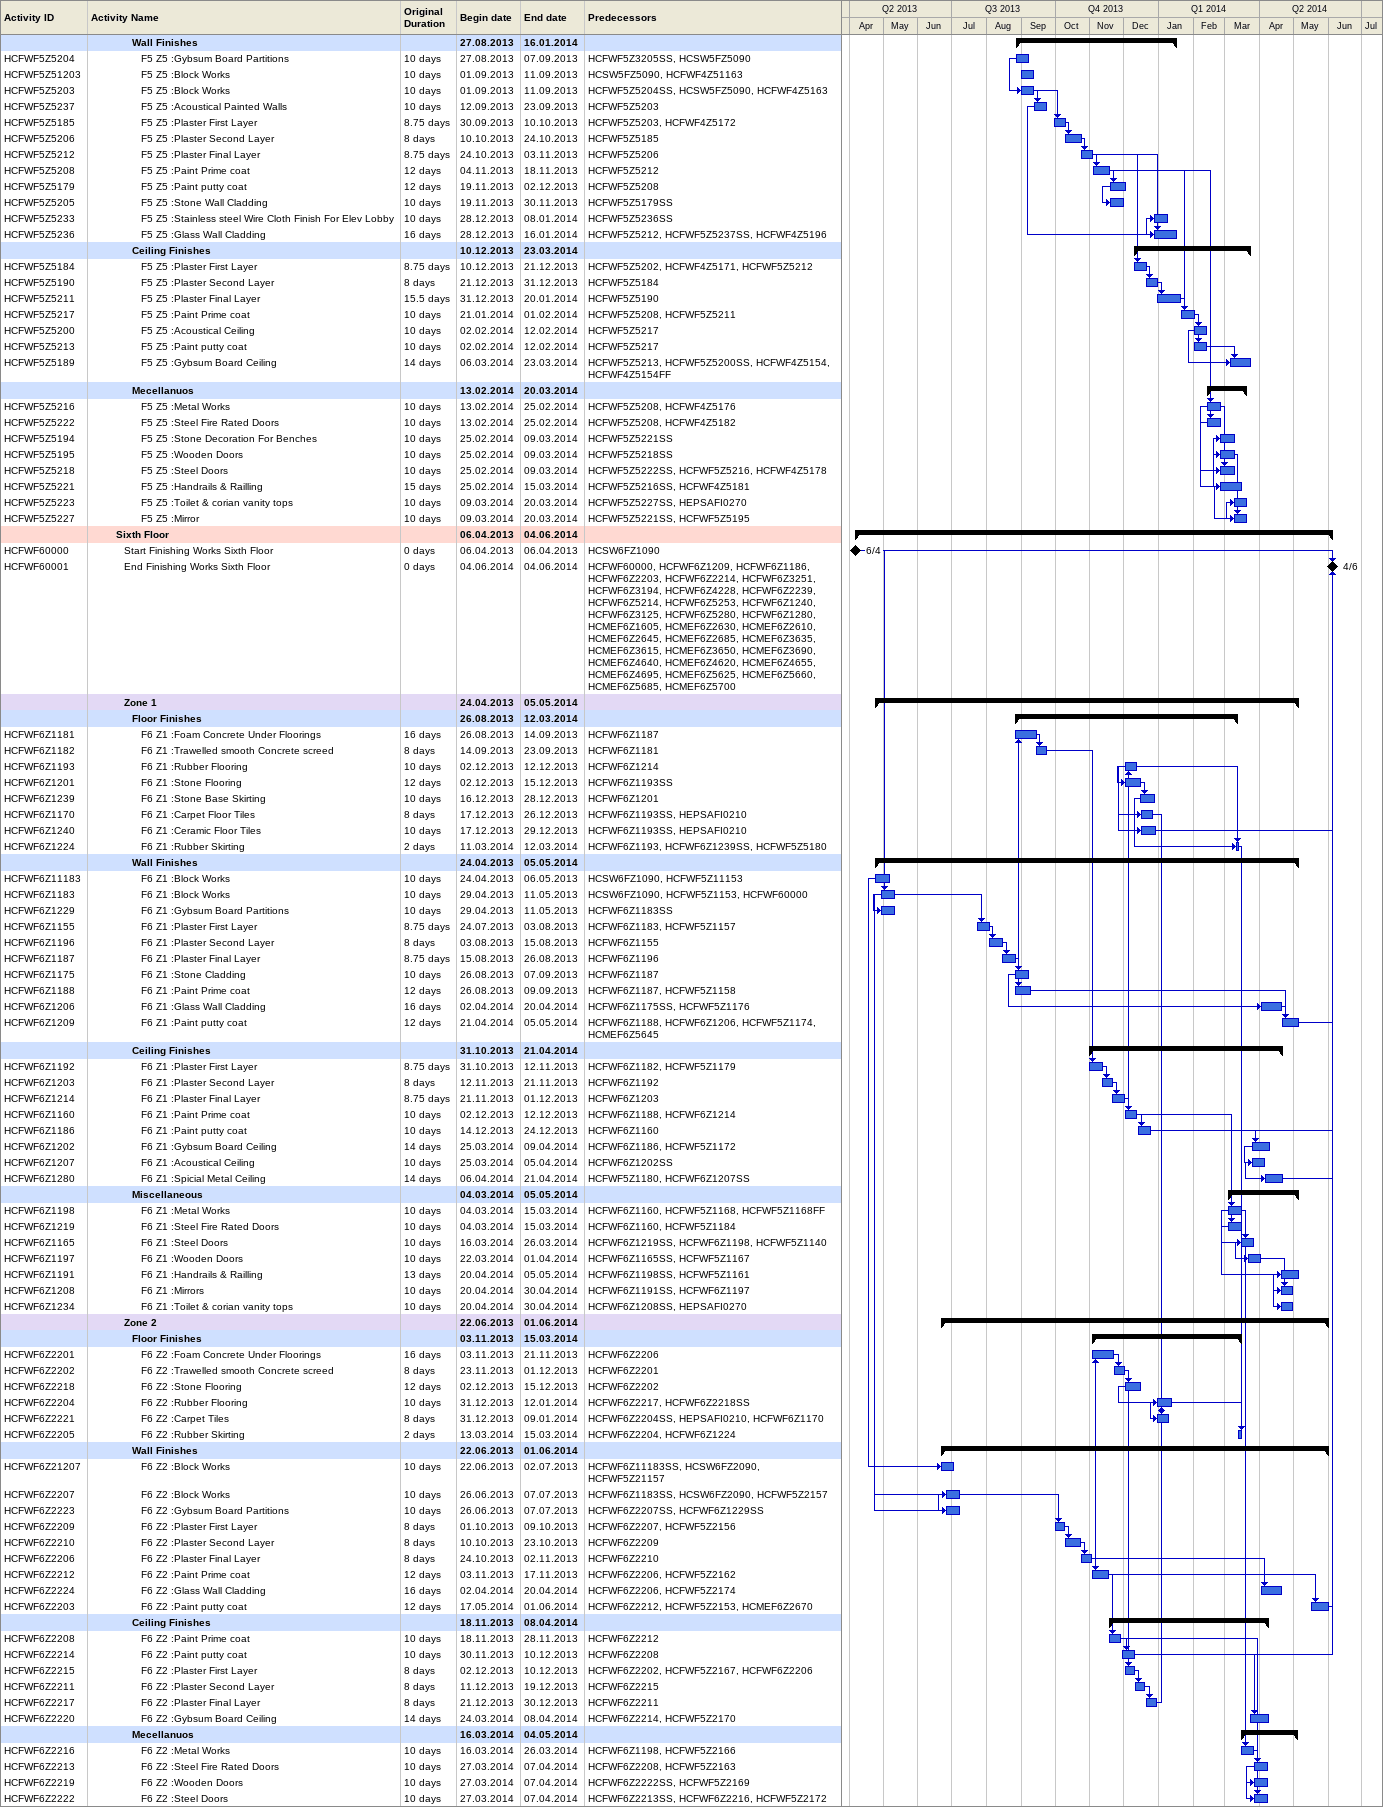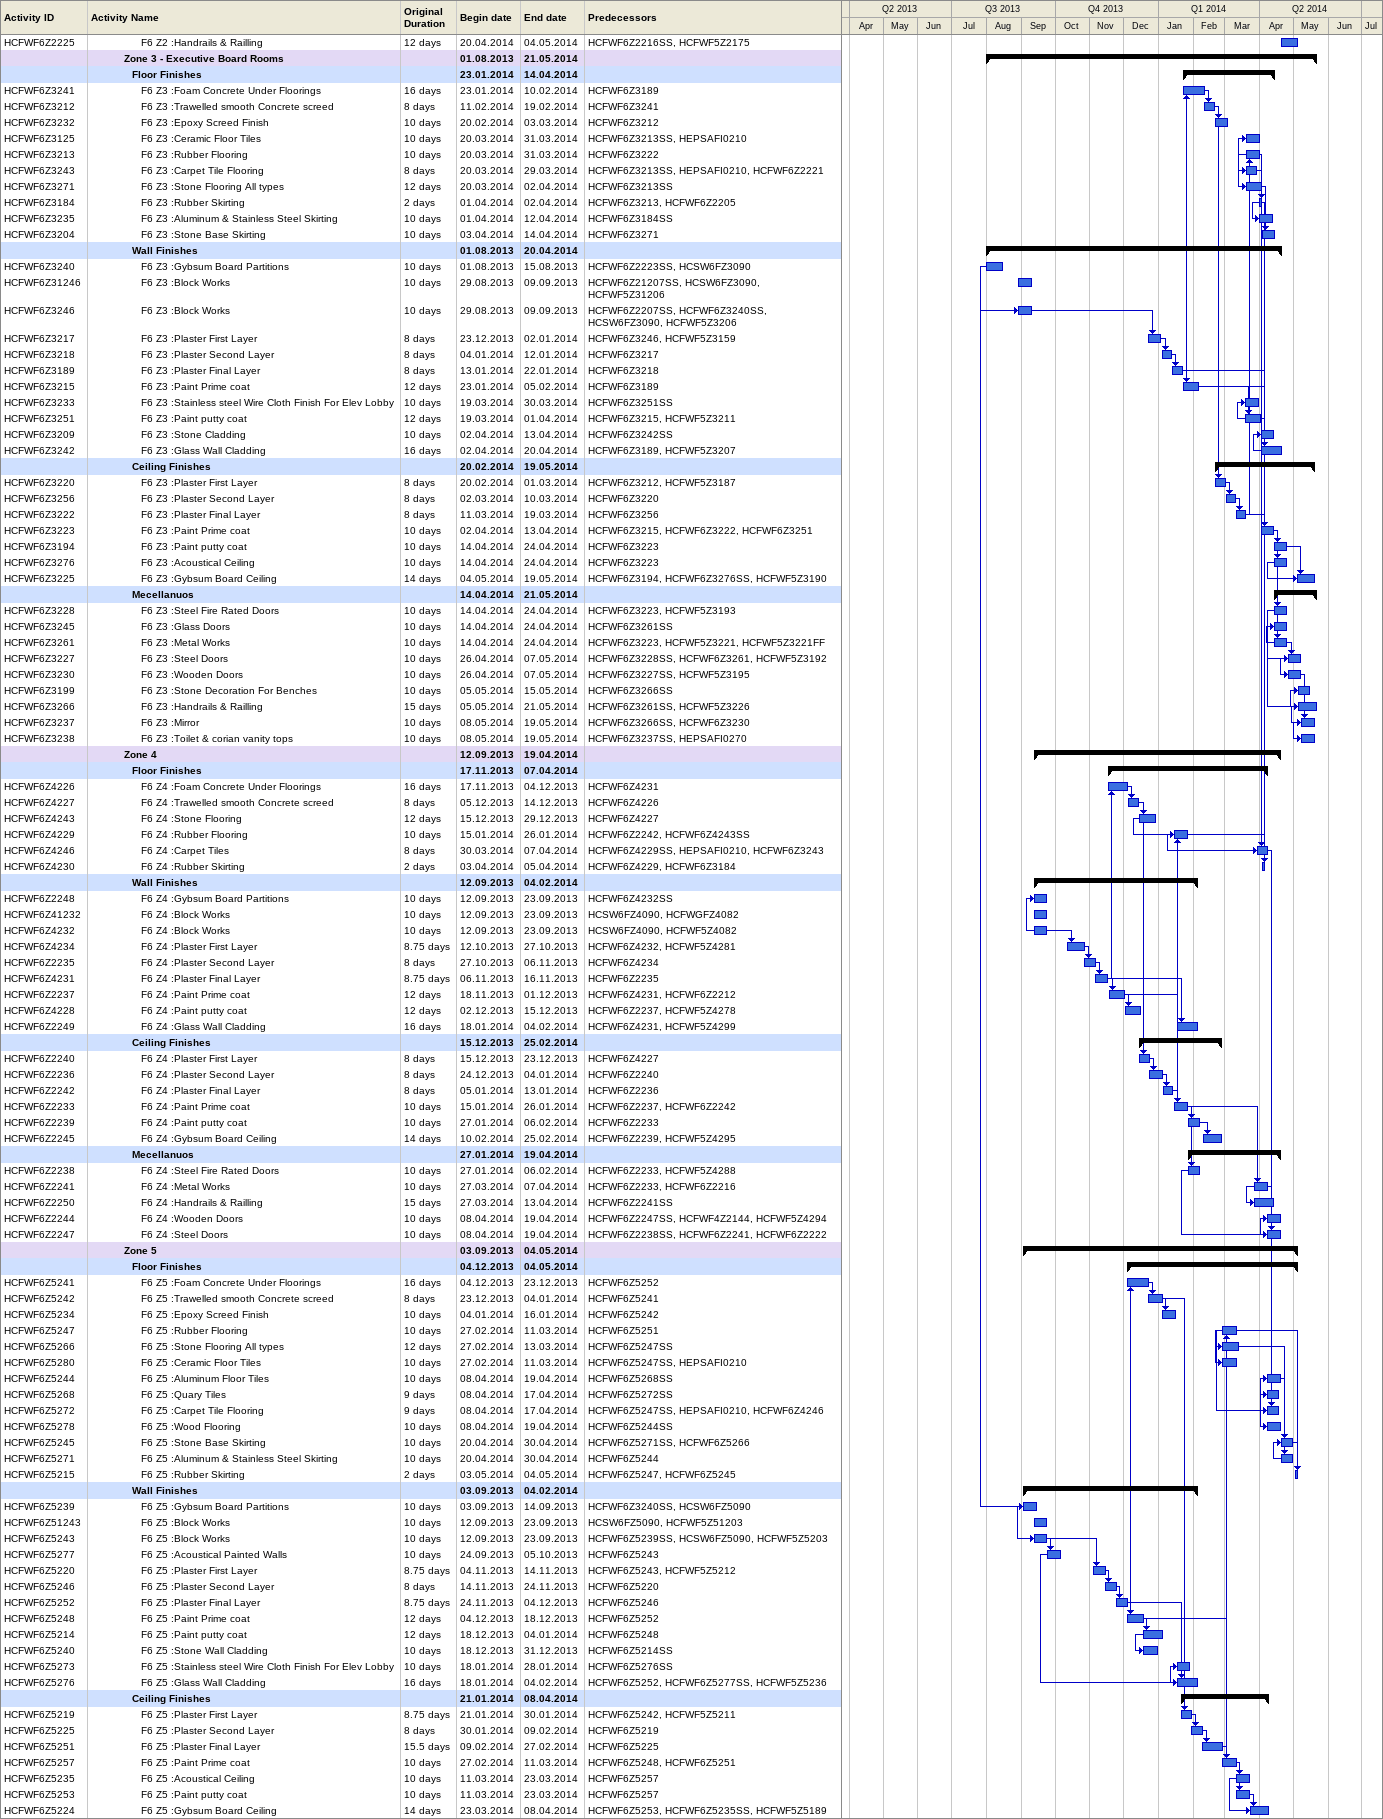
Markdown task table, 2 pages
| ID | Level | Task | Original duration | Start | Finish | Predecessors |
|---|---|---|---|---|---|---|
|  | 6 | **Wall Finishes** |  | 2013-08-27 | 2014-01-16 |  |
| HCFWF5Z5204 | 7 | F5 Z5 :Gybsum Board Partitions | 10d | 2013-08-27 | 2013-09-07 | HCFWF5Z3205SS, HCSW5FZ5090 |
| HCFWF5Z51203 | 7 | F5 Z5 :Block Works | 10d | 2013-09-01 | 2013-09-11 | HCSW5FZ5090, HCFWF4Z51163 |
| HCFWF5Z5203 | 7 | F5 Z5 :Block Works | 10d | 2013-09-01 | 2013-09-11 | HCFWF5Z5204SS, HCSW5FZ5090, HCFWF4Z5163 |
| HCFWF5Z5237 | 7 | F5 Z5 :Acoustical Painted Walls | 10d | 2013-09-12 | 2013-09-23 | HCFWF5Z5203 |
| HCFWF5Z5185 | 7 | F5 Z5 :Plaster First Layer | 8.75d | 2013-09-30 | 2013-10-10 | HCFWF5Z5203, HCFWF4Z5172 |
| HCFWF5Z5206 | 7 | F5 Z5 :Plaster Second Layer | 8d | 2013-10-10 | 2013-10-24 | HCFWF5Z5185 |
| HCFWF5Z5212 | 7 | F5 Z5 :Plaster Final Layer | 8.75d | 2013-10-24 | 2013-11-03 | HCFWF5Z5206 |
| HCFWF5Z5208 | 7 | F5 Z5 :Paint Prime coat | 12d | 2013-11-04 | 2013-11-18 | HCFWF5Z5212 |
| HCFWF5Z5179 | 7 | F5 Z5 :Paint putty coat | 12d | 2013-11-19 | 2013-12-02 | HCFWF5Z5208 |
| HCFWF5Z5205 | 7 | F5 Z5 :Stone Wall Cladding | 10d | 2013-11-19 | 2013-11-30 | HCFWF5Z5179SS |
| HCFWF5Z5233 | 7 | F5 Z5 :Stainless steel Wire Cloth Finish For Elev Lobby | 10d | 2013-12-28 | 2014-01-08 | HCFWF5Z5236SS |
| HCFWF5Z5236 | 7 | F5 Z5 :Glass Wall Cladding | 16d | 2013-12-28 | 2014-01-16 | HCFWF5Z5212, HCFWF5Z5237SS, HCFWF4Z5196 |
|  | 6 | **Ceiling Finishes** |  | 2013-12-10 | 2014-03-23 |  |
| HCFWF5Z5184 | 7 | F5 Z5 :Plaster First Layer | 8.75d | 2013-12-10 | 2013-12-21 | HCFWF5Z5202, HCFWF4Z5171, HCFWF5Z5212 |
| HCFWF5Z5190 | 7 | F5 Z5 :Plaster Second Layer | 8d | 2013-12-21 | 2013-12-31 | HCFWF5Z5184 |
| HCFWF5Z5211 | 7 | F5 Z5 :Plaster Final Layer | 15.5d | 2013-12-31 | 2014-01-20 | HCFWF5Z5190 |
| HCFWF5Z5217 | 7 | F5 Z5 :Paint Prime coat | 10d | 2014-01-21 | 2014-02-01 | HCFWF5Z5208, HCFWF5Z5211 |
| HCFWF5Z5200 | 7 | F5 Z5 :Acoustical Ceiling | 10d | 2014-02-02 | 2014-02-12 | HCFWF5Z5217 |
| HCFWF5Z5213 | 7 | F5 Z5 :Paint putty coat | 10d | 2014-02-02 | 2014-02-12 | HCFWF5Z5217 |
| HCFWF5Z5189 | 7 | F5 Z5 :Gybsum Board Ceiling | 14d | 2014-03-06 | 2014-03-23 | HCFWF5Z5213, HCFWF5Z5200SS, HCFWF4Z5154, HCFWF4Z5154FF |
|  | 6 | **Mecellanuos** |  | 2014-02-13 | 2014-03-20 |  |
| HCFWF5Z5216 | 7 | F5 Z5 :Metal Works | 10d | 2014-02-13 | 2014-02-25 | HCFWF5Z5208, HCFWF4Z5176 |
| HCFWF5Z5222 | 7 | F5 Z5 :Steel Fire Rated Doors | 10d | 2014-02-13 | 2014-02-25 | HCFWF5Z5208, HCFWF4Z5182 |
| HCFWF5Z5194 | 7 | F5 Z5 :Stone Decoration For Benches | 10d | 2014-02-25 | 2014-03-09 | HCFWF5Z5221SS |
| HCFWF5Z5195 | 7 | F5 Z5 :Wooden Doors | 10d | 2014-02-25 | 2014-03-09 | HCFWF5Z5218SS |
| HCFWF5Z5218 | 7 | F5 Z5 :Steel Doors | 10d | 2014-02-25 | 2014-03-09 | HCFWF5Z5222SS, HCFWF5Z5216, HCFWF4Z5178 |
| HCFWF5Z5221 | 7 | F5 Z5 :Handrails & Railling | 15d | 2014-02-25 | 2014-03-15 | HCFWF5Z5216SS, HCFWF4Z5181 |
| HCFWF5Z5223 | 7 | F5 Z5 :Toilet & corian vanity tops | 10d | 2014-03-09 | 2014-03-20 | HCFWF5Z5227SS, HEPSAFI0270 |
| HCFWF5Z5227 | 7 | F5 Z5 :Mirror | 10d | 2014-03-09 | 2014-03-20 | HCFWF5Z5221SS, HCFWF5Z5195 |
|  | 4 | **Sixth Floor** |  | 2013-04-06 | 2014-06-04 |  |
| HCFWF60000 | 5 | Start Finishing Works Sixth Floor | 0d | 2013-04-06 | 2013-04-06 | HCSW6FZ1090 |
| HCFWF60001 | 5 | End Finishing Works Sixth Floor | 0d | 2014-06-04 | 2014-06-04 | HCFWF60000, HCFWF6Z1209, HCFWF6Z1186, HCFWF6Z2203, HCFWF6Z2214, HCFWF6Z3251, HCFWF6Z3194, HCFWF6Z4228, HCFWF6Z2239, HCFWF6Z5214, HCFWF6Z5253, HCFWF6Z1240, HCFWF6Z3125, HCFWF6Z5280, HCFWF6Z1280, HCMEF6Z1605, HCMEF6Z2630, HCMEF6Z2610, HCMEF6Z2645, HCMEF6Z2685, HCMEF6Z3635, HCMEF6Z3615, HCMEF6Z3650, HCMEF6Z3690, HCMEF6Z4640, HCMEF6Z4620, HCMEF6Z4655, HCMEF6Z4695, HCMEF6Z5625, HCMEF6Z5660, HCMEF6Z5685, HCMEF6Z5700 |
|  | 5 | **Zone 1** |  | 2013-04-24 | 2014-05-05 |  |
|  | 6 | **Floor Finishes** |  | 2013-08-26 | 2014-03-12 |  |
| HCFWF6Z1181 | 7 | F6 Z1 :Foam Concrete Under Floorings | 16d | 2013-08-26 | 2013-09-14 | HCFWF6Z1187 |
| HCFWF6Z1182 | 7 | F6 Z1 :Trawelled smooth Concrete screed | 8d | 2013-09-14 | 2013-09-23 | HCFWF6Z1181 |
| HCFWF6Z1193 | 7 | F6 Z1 :Rubber Flooring | 10d | 2013-12-02 | 2013-12-12 | HCFWF6Z1214 |
| HCFWF6Z1201 | 7 | F6 Z1 :Stone Flooring | 12d | 2013-12-02 | 2013-12-15 | HCFWF6Z1193SS |
| HCFWF6Z1239 | 7 | F6 Z1 :Stone Base Skirting | 10d | 2013-12-16 | 2013-12-28 | HCFWF6Z1201 |
| HCFWF6Z1170 | 7 | F6 Z1 :Carpet Floor Tiles | 8d | 2013-12-17 | 2013-12-26 | HCFWF6Z1193SS, HEPSAFI0210 |
| HCFWF6Z1240 | 7 | F6 Z1 :Ceramic Floor Tiles | 10d | 2013-12-17 | 2013-12-29 | HCFWF6Z1193SS, HEPSAFI0210 |
| HCFWF6Z1224 | 7 | F6 Z1 :Rubber Skirting | 2d | 2014-03-11 | 2014-03-12 | HCFWF6Z1193, HCFWF6Z1239SS, HCFWF5Z5180 |
|  | 6 | **Wall Finishes** |  | 2013-04-24 | 2014-05-05 |  |
| HCFWF6Z11183 | 7 | F6 Z1 :Block Works | 10d | 2013-04-24 | 2013-05-06 | HCSW6FZ1090, HCFWF5Z11153 |
| HCFWF6Z1183 | 7 | F6 Z1 :Block Works | 10d | 2013-04-29 | 2013-05-11 | HCSW6FZ1090, HCFWF5Z1153, HCFWF60000 |
| HCFWF6Z1229 | 7 | F6 Z1 :Gybsum Board Partitions | 10d | 2013-04-29 | 2013-05-11 | HCFWF6Z1183SS |
| HCFWF6Z1155 | 7 | F6 Z1 :Plaster First Layer | 8.75d | 2013-07-24 | 2013-08-03 | HCFWF6Z1183, HCFWF5Z1157 |
| HCFWF6Z1196 | 7 | F6 Z1 :Plaster Second Layer | 8d | 2013-08-03 | 2013-08-15 | HCFWF6Z1155 |
| HCFWF6Z1187 | 7 | F6 Z1 :Plaster Final Layer | 8.75d | 2013-08-15 | 2013-08-26 | HCFWF6Z1196 |
| HCFWF6Z1175 | 7 | F6 Z1 :Stone Cladding | 10d | 2013-08-26 | 2013-09-07 | HCFWF6Z1187 |
| HCFWF6Z1188 | 7 | F6 Z1 :Paint Prime coat | 12d | 2013-08-26 | 2013-09-09 | HCFWF6Z1187, HCFWF5Z1158 |
| HCFWF6Z1206 | 7 | F6 Z1 :Glass Wall Cladding | 16d | 2014-04-02 | 2014-04-20 | HCFWF6Z1175SS, HCFWF5Z1176 |
| HCFWF6Z1209 | 7 | F6 Z1 :Paint putty coat | 12d | 2014-04-21 | 2014-05-05 | HCFWF6Z1188, HCFWF6Z1206, HCFWF5Z1174, HCMEF6Z5645 |
|  | 6 | **Ceiling Finishes** |  | 2013-10-31 | 2014-04-21 |  |
| HCFWF6Z1192 | 7 | F6 Z1 :Plaster First Layer | 8.75d | 2013-10-31 | 2013-11-12 | HCFWF6Z1182, HCFWF5Z1179 |
| HCFWF6Z1203 | 7 | F6 Z1 :Plaster Second Layer | 8d | 2013-11-12 | 2013-11-21 | HCFWF6Z1192 |
| HCFWF6Z1214 | 7 | F6 Z1 :Plaster Final Layer | 8.75d | 2013-11-21 | 2013-12-01 | HCFWF6Z1203 |
| HCFWF6Z1160 | 7 | F6 Z1 :Paint Prime coat | 10d | 2013-12-02 | 2013-12-12 | HCFWF6Z1188, HCFWF6Z1214 |
| HCFWF6Z1186 | 7 | F6 Z1 :Paint putty coat | 10d | 2013-12-14 | 2013-12-24 | HCFWF6Z1160 |
| HCFWF6Z1202 | 7 | F6 Z1 :Gybsum Board Ceiling | 14d | 2014-03-25 | 2014-04-09 | HCFWF6Z1186, HCFWF5Z1172 |
| HCFWF6Z1207 | 7 | F6 Z1 :Acoustical Ceiling | 10d | 2014-03-25 | 2014-04-05 | HCFWF6Z1202SS |
| HCFWF6Z1280 | 7 | F6 Z1 :Spicial Metal Ceiling | 14d | 2014-04-06 | 2014-04-21 | HCFWF5Z1180, HCFWF6Z1207SS |
|  | 6 | **Miscellaneous** |  | 2014-03-04 | 2014-05-05 |  |
| HCFWF6Z1198 | 7 | F6 Z1 :Metal Works | 10d | 2014-03-04 | 2014-03-15 | HCFWF6Z1160, HCFWF5Z1168, HCFWF5Z1168FF |
| HCFWF6Z1219 | 7 | F6 Z1 :Steel Fire Rated Doors | 10d | 2014-03-04 | 2014-03-15 | HCFWF6Z1160, HCFWF5Z1184 |
| HCFWF6Z1165 | 7 | F6 Z1 :Steel Doors | 10d | 2014-03-16 | 2014-03-26 | HCFWF6Z1219SS, HCFWF6Z1198, HCFWF5Z1140 |
| HCFWF6Z1197 | 7 | F6 Z1 :Wooden Doors | 10d | 2014-03-22 | 2014-04-01 | HCFWF6Z1165SS, HCFWF5Z1167 |
| HCFWF6Z1191 | 7 | F6 Z1 :Handrails & Railling | 13d | 2014-04-20 | 2014-05-05 | HCFWF6Z1198SS, HCFWF5Z1161 |
| HCFWF6Z1208 | 7 | F6 Z1 :Mirrors | 10d | 2014-04-20 | 2014-04-30 | HCFWF6Z1191SS, HCFWF6Z1197 |
| HCFWF6Z1234 | 7 | F6 Z1 :Toilet & corian vanity tops | 10d | 2014-04-20 | 2014-04-30 | HCFWF6Z1208SS, HEPSAFI0270 |
|  | 5 | **Zone 2** |  | 2013-06-22 | 2014-06-01 |  |
|  | 6 | **Floor Finishes** |  | 2013-11-03 | 2014-03-15 |  |
| HCFWF6Z2201 | 7 | F6 Z2 :Foam Concrete Under Floorings | 16d | 2013-11-03 | 2013-11-21 | HCFWF6Z2206 |
| HCFWF6Z2202 | 7 | F6 Z2 :Trawelled smooth Concrete screed | 8d | 2013-11-23 | 2013-12-01 | HCFWF6Z2201 |
| HCFWF6Z2218 | 7 | F6 Z2 :Stone Flooring | 12d | 2013-12-02 | 2013-12-15 | HCFWF6Z2202 |
| HCFWF6Z2204 | 7 | F6 Z2 :Rubber Flooring | 10d | 2013-12-31 | 2014-01-12 | HCFWF6Z2217, HCFWF6Z2218SS |
| HCFWF6Z2221 | 7 | F6 Z2 :Carpet Tiles | 8d | 2013-12-31 | 2014-01-09 | HCFWF6Z2204SS, HEPSAFI0210, HCFWF6Z1170 |
| HCFWF6Z2205 | 7 | F6 Z2 :Rubber Skirting | 2d | 2014-03-13 | 2014-03-15 | HCFWF6Z2204, HCFWF6Z1224 |
|  | 6 | **Wall Finishes** |  | 2013-06-22 | 2014-06-01 |  |
| HCFWF6Z21207 | 7 | F6 Z2 :Block Works | 10d | 2013-06-22 | 2013-07-02 | HCFWF6Z11183SS, HCSW6FZ2090, HCFWF5Z21157 |
| HCFWF6Z2207 | 7 | F6 Z2 :Block Works | 10d | 2013-06-26 | 2013-07-07 | HCFWF6Z1183SS, HCSW6FZ2090, HCFWF5Z2157 |
| HCFWF6Z2223 | 7 | F6 Z2 :Gybsum Board Partitions | 10d | 2013-06-26 | 2013-07-07 | HCFWF6Z2207SS, HCFWF6Z1229SS |
| HCFWF6Z2209 | 7 | F6 Z2 :Plaster First Layer | 8d | 2013-10-01 | 2013-10-09 | HCFWF6Z2207, HCFWF5Z2156 |
| HCFWF6Z2210 | 7 | F6 Z2 :Plaster Second Layer | 8d | 2013-10-10 | 2013-10-23 | HCFWF6Z2209 |
| HCFWF6Z2206 | 7 | F6 Z2 :Plaster Final Layer | 8d | 2013-10-24 | 2013-11-02 | HCFWF6Z2210 |
| HCFWF6Z2212 | 7 | F6 Z2 :Paint Prime coat | 12d | 2013-11-03 | 2013-11-17 | HCFWF6Z2206, HCFWF5Z2162 |
| HCFWF6Z2224 | 7 | F6 Z2 :Glass Wall Cladding | 16d | 2014-04-02 | 2014-04-20 | HCFWF6Z2206, HCFWF5Z2174 |
| HCFWF6Z2203 | 7 | F6 Z2 :Paint putty coat | 12d | 2014-05-17 | 2014-06-01 | HCFWF6Z2212, HCFWF5Z2153, HCMEF6Z2670 |
|  | 6 | **Ceiling Finishes** |  | 2013-11-18 | 2014-04-08 |  |
| HCFWF6Z2208 | 7 | F6 Z2 :Paint Prime coat | 10d | 2013-11-18 | 2013-11-28 | HCFWF6Z2212 |
| HCFWF6Z2214 | 7 | F6 Z2 :Paint putty coat | 10d | 2013-11-30 | 2013-12-10 | HCFWF6Z2208 |
| HCFWF6Z2215 | 7 | F6 Z2 :Plaster First Layer | 8d | 2013-12-02 | 2013-12-10 | HCFWF6Z2202, HCFWF5Z2167, HCFWF6Z2206 |
| HCFWF6Z2211 | 7 | F6 Z2 :Plaster Second Layer | 8d | 2013-12-11 | 2013-12-19 | HCFWF6Z2215 |
| HCFWF6Z2217 | 7 | F6 Z2 :Plaster Final Layer | 8d | 2013-12-21 | 2013-12-30 | HCFWF6Z2211 |
| HCFWF6Z2220 | 7 | F6 Z2 :Gybsum Board Ceiling | 14d | 2014-03-24 | 2014-04-08 | HCFWF6Z2214, HCFWF5Z2170 |
|  | 6 | **Mecellanuos** |  | 2014-03-16 | 2014-05-04 |  |
| HCFWF6Z2216 | 7 | F6 Z2 :Metal Works | 10d | 2014-03-16 | 2014-03-26 | HCFWF6Z1198, HCFWF5Z2166 |
| HCFWF6Z2213 | 7 | F6 Z2 :Steel Fire Rated Doors | 10d | 2014-03-27 | 2014-04-07 | HCFWF6Z2208, HCFWF5Z2163 |
| HCFWF6Z2219 | 7 | F6 Z2 :Wooden Doors | 10d | 2014-03-27 | 2014-04-07 | HCFWF6Z2222SS, HCFWF5Z2169 |
| HCFWF6Z2222 | 7 | F6 Z2 :Steel Doors | 10d | 2014-03-27 | 2014-04-07 | HCFWF6Z2213SS, HCFWF6Z2216, HCFWF5Z2172 |
| HCFWF6Z2225 | 7 | F6 Z2 :Handrails & Railling | 12d | 2014-04-20 | 2014-05-04 | HCFWF6Z2216SS, HCFWF5Z2175 |
|  | 5 | **Zone 3 - Executive Board Rooms** |  | 2013-08-01 | 2014-05-21 |  |
|  | 6 | **Floor Finishes** |  | 2014-01-23 | 2014-04-14 |  |
| HCFWF6Z3241 | 7 | F6 Z3 :Foam Concrete Under Floorings | 16d | 2014-01-23 | 2014-02-10 | HCFWF6Z3189 |
| HCFWF6Z3212 | 7 | F6 Z3 :Trawelled smooth Concrete screed | 8d | 2014-02-11 | 2014-02-19 | HCFWF6Z3241 |
| HCFWF6Z3232 | 7 | F6 Z3 :Epoxy Screed Finish | 10d | 2014-02-20 | 2014-03-03 | HCFWF6Z3212 |
| HCFWF6Z3125 | 7 | F6 Z3 :Ceramic Floor Tiles | 10d | 2014-03-20 | 2014-03-31 | HCFWF6Z3213SS, HEPSAFI0210 |
| HCFWF6Z3213 | 7 | F6 Z3 :Rubber Flooring | 10d | 2014-03-20 | 2014-03-31 | HCFWF6Z3222 |
| HCFWF6Z3243 | 7 | F6 Z3 :Carpet Tile Flooring | 8d | 2014-03-20 | 2014-03-29 | HCFWF6Z3213SS, HEPSAFI0210, HCFWF6Z2221 |
| HCFWF6Z3271 | 7 | F6 Z3 :Stone Flooring All types | 12d | 2014-03-20 | 2014-04-02 | HCFWF6Z3213SS |
| HCFWF6Z3184 | 7 | F6 Z3 :Rubber Skirting | 2d | 2014-04-01 | 2014-04-02 | HCFWF6Z3213, HCFWF6Z2205 |
| HCFWF6Z3235 | 7 | F6 Z3 :Aluminum & Stainless Steel Skirting | 10d | 2014-04-01 | 2014-04-12 | HCFWF6Z3184SS |
| HCFWF6Z3204 | 7 | F6 Z3 :Stone Base Skirting | 10d | 2014-04-03 | 2014-04-14 | HCFWF6Z3271 |
|  | 6 | **Wall Finishes** |  | 2013-08-01 | 2014-04-20 |  |
| HCFWF6Z3240 | 7 | F6 Z3 :Gybsum Board Partitions | 10d | 2013-08-01 | 2013-08-15 | HCFWF6Z2223SS, HCSW6FZ3090 |
| HCFWF6Z31246 | 7 | F6 Z3 :Block Works | 10d | 2013-08-29 | 2013-09-09 | HCFWF6Z21207SS, HCSW6FZ3090, HCFWF5Z31206 |
| HCFWF6Z3246 | 7 | F6 Z3 :Block Works | 10d | 2013-08-29 | 2013-09-09 | HCFWF6Z2207SS, HCFWF6Z3240SS, HCSW6FZ3090, HCFWF5Z3206 |
| HCFWF6Z3217 | 7 | F6 Z3 :Plaster First Layer | 8d | 2013-12-23 | 2014-01-02 | HCFWF6Z3246, HCFWF5Z3159 |
| HCFWF6Z3218 | 7 | F6 Z3 :Plaster Second Layer | 8d | 2014-01-04 | 2014-01-12 | HCFWF6Z3217 |
| HCFWF6Z3189 | 7 | F6 Z3 :Plaster Final Layer | 8d | 2014-01-13 | 2014-01-22 | HCFWF6Z3218 |
| HCFWF6Z3215 | 7 | F6 Z3 :Paint Prime coat | 12d | 2014-01-23 | 2014-02-05 | HCFWF6Z3189 |
| HCFWF6Z3233 | 7 | F6 Z3 :Stainless steel Wire Cloth Finish For Elev Lobby | 10d | 2014-03-19 | 2014-03-30 | HCFWF6Z3251SS |
| HCFWF6Z3251 | 7 | F6 Z3 :Paint putty coat | 12d | 2014-03-19 | 2014-04-01 | HCFWF6Z3215, HCFWF5Z3211 |
| HCFWF6Z3209 | 7 | F6 Z3 :Stone Cladding | 10d | 2014-04-02 | 2014-04-13 | HCFWF6Z3242SS |
| HCFWF6Z3242 | 7 | F6 Z3 :Glass Wall Cladding | 16d | 2014-04-02 | 2014-04-20 | HCFWF6Z3189, HCFWF5Z3207 |
|  | 6 | **Ceiling Finishes** |  | 2014-02-20 | 2014-05-19 |  |
| HCFWF6Z3220 | 7 | F6 Z3 :Plaster First Layer | 8d | 2014-02-20 | 2014-03-01 | HCFWF6Z3212, HCFWF5Z3187 |
| HCFWF6Z3256 | 7 | F6 Z3 :Plaster Second Layer | 8d | 2014-03-02 | 2014-03-10 | HCFWF6Z3220 |
| HCFWF6Z3222 | 7 | F6 Z3 :Plaster Final Layer | 8d | 2014-03-11 | 2014-03-19 | HCFWF6Z3256 |
| HCFWF6Z3223 | 7 | F6 Z3 :Paint Prime coat | 10d | 2014-04-02 | 2014-04-13 | HCFWF6Z3215, HCFWF6Z3222, HCFWF6Z3251 |
| HCFWF6Z3194 | 7 | F6 Z3 :Paint putty coat | 10d | 2014-04-14 | 2014-04-24 | HCFWF6Z3223 |
| HCFWF6Z3276 | 7 | F6 Z3 :Acoustical Ceiling | 10d | 2014-04-14 | 2014-04-24 | HCFWF6Z3223 |
| HCFWF6Z3225 | 7 | F6 Z3 :Gybsum Board Ceiling | 14d | 2014-05-04 | 2014-05-19 | HCFWF6Z3194, HCFWF6Z3276SS, HCFWF5Z3190 |
|  | 6 | **Mecellanuos** |  | 2014-04-14 | 2014-05-21 |  |
| HCFWF6Z3228 | 7 | F6 Z3 :Steel Fire Rated Doors | 10d | 2014-04-14 | 2014-04-24 | HCFWF6Z3223, HCFWF5Z3193 |
| HCFWF6Z3245 | 7 | F6 Z3 :Glass Doors | 10d | 2014-04-14 | 2014-04-24 | HCFWF6Z3261SS |
| HCFWF6Z3261 | 7 | F6 Z3 :Metal Works | 10d | 2014-04-14 | 2014-04-24 | HCFWF6Z3223, HCFWF5Z3221, HCFWF5Z3221FF |
| HCFWF6Z3227 | 7 | F6 Z3 :Steel Doors | 10d | 2014-04-26 | 2014-05-07 | HCFWF6Z3228SS, HCFWF6Z3261, HCFWF5Z3192 |
| HCFWF6Z3230 | 7 | F6 Z3 :Wooden Doors | 10d | 2014-04-26 | 2014-05-07 | HCFWF6Z3227SS, HCFWF5Z3195 |
| HCFWF6Z3199 | 7 | F6 Z3 :Stone Decoration For Benches | 10d | 2014-05-05 | 2014-05-15 | HCFWF6Z3266SS |
| HCFWF6Z3266 | 7 | F6 Z3 :Handrails & Railling | 15d | 2014-05-05 | 2014-05-21 | HCFWF6Z3261SS, HCFWF5Z3226 |
| HCFWF6Z3237 | 7 | F6 Z3 :Mirror | 10d | 2014-05-08 | 2014-05-19 | HCFWF6Z3266SS, HCFWF6Z3230 |
| HCFWF6Z3238 | 7 | F6 Z3 :Toilet & corian vanity tops | 10d | 2014-05-08 | 2014-05-19 | HCFWF6Z3237SS, HEPSAFI0270 |
|  | 5 | **Zone 4** |  | 2013-09-12 | 2014-04-19 |  |
|  | 6 | **Floor Finishes** |  | 2013-11-17 | 2014-04-07 |  |
| HCFWF6Z4226 | 7 | F6 Z4 :Foam Concrete Under Floorings | 16d | 2013-11-17 | 2013-12-04 | HCFWF6Z4231 |
| HCFWF6Z4227 | 7 | F6 Z4 :Trawelled smooth Concrete screed | 8d | 2013-12-05 | 2013-12-14 | HCFWF6Z4226 |
| HCFWF6Z4243 | 7 | F6 Z4 :Stone Flooring | 12d | 2013-12-15 | 2013-12-29 | HCFWF6Z4227 |
| HCFWF6Z4229 | 7 | F6 Z4 :Rubber Flooring | 10d | 2014-01-15 | 2014-01-26 | HCFWF6Z2242, HCFWF6Z4243SS |
| HCFWF6Z4246 | 7 | F6 Z4 :Carpet Tiles | 8d | 2014-03-30 | 2014-04-07 | HCFWF6Z4229SS, HEPSAFI0210, HCFWF6Z3243 |
| HCFWF6Z4230 | 7 | F6 Z4 :Rubber Skirting | 2d | 2014-04-03 | 2014-04-05 | HCFWF6Z4229, HCFWF6Z3184 |
|  | 6 | **Wall Finishes** |  | 2013-09-12 | 2014-02-04 |  |
| HCFWF6Z2248 | 7 | F6 Z4 :Gybsum Board Partitions | 10d | 2013-09-12 | 2013-09-23 | HCFWF6Z4232SS |
| HCFWF6Z41232 | 7 | F6 Z4 :Block Works | 10d | 2013-09-12 | 2013-09-23 | HCSW6FZ4090, HCFWGFZ4082 |
| HCFWF6Z4232 | 7 | F6 Z4 :Block Works | 10d | 2013-09-12 | 2013-09-23 | HCSW6FZ4090, HCFWF5Z4082 |
| HCFWF6Z4234 | 7 | F6 Z4 :Plaster First Layer | 8.75d | 2013-10-12 | 2013-10-27 | HCFWF6Z4232, HCFWF5Z4281 |
| HCFWF6Z2235 | 7 | F6 Z4 :Plaster Second Layer | 8d | 2013-10-27 | 2013-11-06 | HCFWF6Z4234 |
| HCFWF6Z4231 | 7 | F6 Z4 :Plaster Final Layer | 8.75d | 2013-11-06 | 2013-11-16 | HCFWF6Z2235 |
| HCFWF6Z2237 | 7 | F6 Z4 :Paint Prime coat | 12d | 2013-11-18 | 2013-12-01 | HCFWF6Z4231, HCFWF6Z2212 |
| HCFWF6Z4228 | 7 | F6 Z4 :Paint putty coat | 12d | 2013-12-02 | 2013-12-15 | HCFWF6Z2237, HCFWF5Z4278 |
| HCFWF6Z2249 | 7 | F6 Z4 :Glass Wall Cladding | 16d | 2014-01-18 | 2014-02-04 | HCFWF6Z4231, HCFWF5Z4299 |
|  | 6 | **Ceiling Finishes** |  | 2013-12-15 | 2014-02-25 |  |
| HCFWF6Z2240 | 7 | F6 Z4 :Plaster First Layer | 8d | 2013-12-15 | 2013-12-23 | HCFWF6Z4227 |
| HCFWF6Z2236 | 7 | F6 Z4 :Plaster Second Layer | 8d | 2013-12-24 | 2014-01-04 | HCFWF6Z2240 |
| HCFWF6Z2242 | 7 | F6 Z4 :Plaster Final Layer | 8d | 2014-01-05 | 2014-01-13 | HCFWF6Z2236 |
| HCFWF6Z2233 | 7 | F6 Z4 :Paint Prime coat | 10d | 2014-01-15 | 2014-01-26 | HCFWF6Z2237, HCFWF6Z2242 |
| HCFWF6Z2239 | 7 | F6 Z4 :Paint putty coat | 10d | 2014-01-27 | 2014-02-06 | HCFWF6Z2233 |
| HCFWF6Z2245 | 7 | F6 Z4 :Gybsum Board Ceiling | 14d | 2014-02-10 | 2014-02-25 | HCFWF6Z2239, HCFWF5Z4295 |
|  | 6 | **Mecellanuos** |  | 2014-01-27 | 2014-04-19 |  |
| HCFWF6Z2238 | 7 | F6 Z4 :Steel Fire Rated Doors | 10d | 2014-01-27 | 2014-02-06 | HCFWF6Z2233, HCFWF5Z4288 |
| HCFWF6Z2241 | 7 | F6 Z4 :Metal Works | 10d | 2014-03-27 | 2014-04-07 | HCFWF6Z2233, HCFWF6Z2216 |
| HCFWF6Z2250 | 7 | F6 Z4 :Handrails & Railling | 15d | 2014-03-27 | 2014-04-13 | HCFWF6Z2241SS |
| HCFWF6Z2244 | 7 | F6 Z4 :Wooden Doors | 10d | 2014-04-08 | 2014-04-19 | HCFWF6Z2247SS, HCFWF4Z2144, HCFWF5Z4294 |
| HCFWF6Z2247 | 7 | F6 Z4 :Steel Doors | 10d | 2014-04-08 | 2014-04-19 | HCFWF6Z2238SS, HCFWF6Z2241, HCFWF6Z2222 |
|  | 5 | **Zone 5** |  | 2013-09-03 | 2014-05-04 |  |
|  | 6 | **Floor Finishes** |  | 2013-12-04 | 2014-05-04 |  |
| HCFWF6Z5241 | 7 | F6 Z5 :Foam Concrete Under Floorings | 16d | 2013-12-04 | 2013-12-23 | HCFWF6Z5252 |
| HCFWF6Z5242 | 7 | F6 Z5 :Trawelled smooth Concrete screed | 8d | 2013-12-23 | 2014-01-04 | HCFWF6Z5241 |
| HCFWF6Z5234 | 7 | F6 Z5 :Epoxy Screed Finish | 10d | 2014-01-04 | 2014-01-16 | HCFWF6Z5242 |
| HCFWF6Z5247 | 7 | F6 Z5 :Rubber Flooring | 10d | 2014-02-27 | 2014-03-11 | HCFWF6Z5251 |
| HCFWF6Z5266 | 7 | F6 Z5 :Stone Flooring All types | 12d | 2014-02-27 | 2014-03-13 | HCFWF6Z5247SS |
| HCFWF6Z5280 | 7 | F6 Z5 :Ceramic Floor Tiles | 10d | 2014-02-27 | 2014-03-11 | HCFWF6Z5247SS, HEPSAFI0210 |
| HCFWF6Z5244 | 7 | F6 Z5 :Aluminum Floor Tiles | 10d | 2014-04-08 | 2014-04-19 | HCFWF6Z5268SS |
| HCFWF6Z5268 | 7 | F6 Z5 :Quary Tiles | 9d | 2014-04-08 | 2014-04-17 | HCFWF6Z5272SS |
| HCFWF6Z5272 | 7 | F6 Z5 :Carpet Tile Flooring | 9d | 2014-04-08 | 2014-04-17 | HCFWF6Z5247SS, HEPSAFI0210, HCFWF6Z4246 |
| HCFWF6Z5278 | 7 | F6 Z5 :Wood Flooring | 10d | 2014-04-08 | 2014-04-19 | HCFWF6Z5244SS |
| HCFWF6Z5245 | 7 | F6 Z5 :Stone Base Skirting | 10d | 2014-04-20 | 2014-04-30 | HCFWF6Z5271SS, HCFWF6Z5266 |
| HCFWF6Z5271 | 7 | F6 Z5 :Aluminum & Stainless Steel Skirting | 10d | 2014-04-20 | 2014-04-30 | HCFWF6Z5244 |
| HCFWF6Z5215 | 7 | F6 Z5 :Rubber Skirting | 2d | 2014-05-03 | 2014-05-04 | HCFWF6Z5247, HCFWF6Z5245 |
|  | 6 | **Wall Finishes** |  | 2013-09-03 | 2014-02-04 |  |
| HCFWF6Z5239 | 7 | F6 Z5 :Gybsum Board Partitions | 10d | 2013-09-03 | 2013-09-14 | HCFWF6Z3240SS, HCSW6FZ5090 |
| HCFWF6Z51243 | 7 | F6 Z5 :Block Works | 10d | 2013-09-12 | 2013-09-23 | HCSW6FZ5090, HCFWF5Z51203 |
| HCFWF6Z5243 | 7 | F6 Z5 :Block Works | 10d | 2013-09-12 | 2013-09-23 | HCFWF6Z5239SS, HCSW6FZ5090, HCFWF5Z5203 |
| HCFWF6Z5277 | 7 | F6 Z5 :Acoustical Painted Walls | 10d | 2013-09-24 | 2013-10-05 | HCFWF6Z5243 |
| HCFWF6Z5220 | 7 | F6 Z5 :Plaster First Layer | 8.75d | 2013-11-04 | 2013-11-14 | HCFWF6Z5243, HCFWF5Z5212 |
| HCFWF6Z5246 | 7 | F6 Z5 :Plaster Second Layer | 8d | 2013-11-14 | 2013-11-24 | HCFWF6Z5220 |
| HCFWF6Z5252 | 7 | F6 Z5 :Plaster Final Layer | 8.75d | 2013-11-24 | 2013-12-04 | HCFWF6Z5246 |
| HCFWF6Z5248 | 7 | F6 Z5 :Paint Prime coat | 12d | 2013-12-04 | 2013-12-18 | HCFWF6Z5252 |
| HCFWF6Z5214 | 7 | F6 Z5 :Paint putty coat | 12d | 2013-12-18 | 2014-01-04 | HCFWF6Z5248 |
| HCFWF6Z5240 | 7 | F6 Z5 :Stone Wall Cladding | 10d | 2013-12-18 | 2013-12-31 | HCFWF6Z5214SS |
| HCFWF6Z5273 | 7 | F6 Z5 :Stainless steel Wire Cloth Finish For Elev Lobby | 10d | 2014-01-18 | 2014-01-28 | HCFWF6Z5276SS |
| HCFWF6Z5276 | 7 | F6 Z5 :Glass Wall Cladding | 16d | 2014-01-18 | 2014-02-04 | HCFWF6Z5252, HCFWF6Z5277SS, HCFWF5Z5236 |
|  | 6 | **Ceiling Finishes** |  | 2014-01-21 | 2014-04-08 |  |
| HCFWF6Z5219 | 7 | F6 Z5 :Plaster First Layer | 8.75d | 2014-01-21 | 2014-01-30 | HCFWF6Z5242, HCFWF5Z5211 |
| HCFWF6Z5225 | 7 | F6 Z5 :Plaster Second Layer | 8d | 2014-01-30 | 2014-02-09 | HCFWF6Z5219 |
| HCFWF6Z5251 | 7 | F6 Z5 :Plaster Final Layer | 15.5d | 2014-02-09 | 2014-02-27 | HCFWF6Z5225 |
| HCFWF6Z5257 | 7 | F6 Z5 :Paint Prime coat | 10d | 2014-02-27 | 2014-03-11 | HCFWF6Z5248, HCFWF6Z5251 |
| HCFWF6Z5235 | 7 | F6 Z5 :Acoustical Ceiling | 10d | 2014-03-11 | 2014-03-23 | HCFWF6Z5257 |
| HCFWF6Z5253 | 7 | F6 Z5 :Paint putty coat | 10d | 2014-03-11 | 2014-03-23 | HCFWF6Z5257 |
| HCFWF6Z5224 | 7 | F6 Z5 :Gybsum Board Ceiling | 14d | 2014-03-23 | 2014-04-08 | HCFWF6Z5253, HCFWF6Z5235SS, HCFWF5Z5189 |
